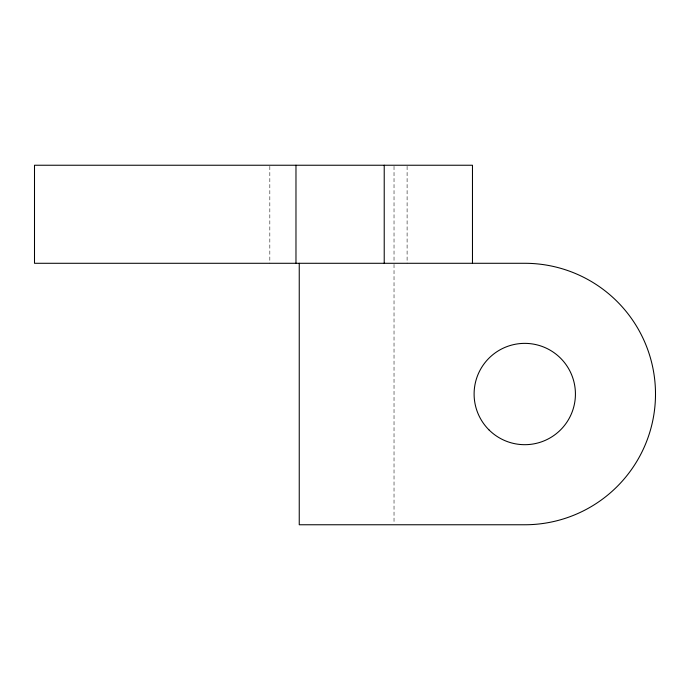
<?xml version="1.0" encoding="UTF-8"?>
<svg xmlns="http://www.w3.org/2000/svg" width="690" height="690" viewBox="0 0 690 690"><rect width="100%" height="100%" fill="white"/><g stroke="black" fill="none" stroke-linecap="round" stroke-linejoin="round"><path stroke-width="0.52" stroke-dasharray="3.45 2.59" d="M407.1 166.316L407.1 263.287M394.024 166.316L394.024 262.209M394.024 264.365L394.024 523.684M269.825 166.316L269.825 263.287"/><path stroke-width="1.03" d="M472.469 263.287L472.469 165.238L34.5 165.238L34.5 263.287L524.762 263.287A130.738 130.738 0 0 1 655.5 394.024A130.738 130.738 0 0 1 524.762 524.762L299.244 524.762L299.244 263.287M384.218 165.238L384.218 263.287M295.976 165.238L295.976 263.287M488.943 429.853A50.663 50.663 0 0 0 573.701 407.135A50.663 50.663 0 0 0 511.652 345.095A50.663 50.663 0 0 0 488.943 429.853"/></g></svg>
